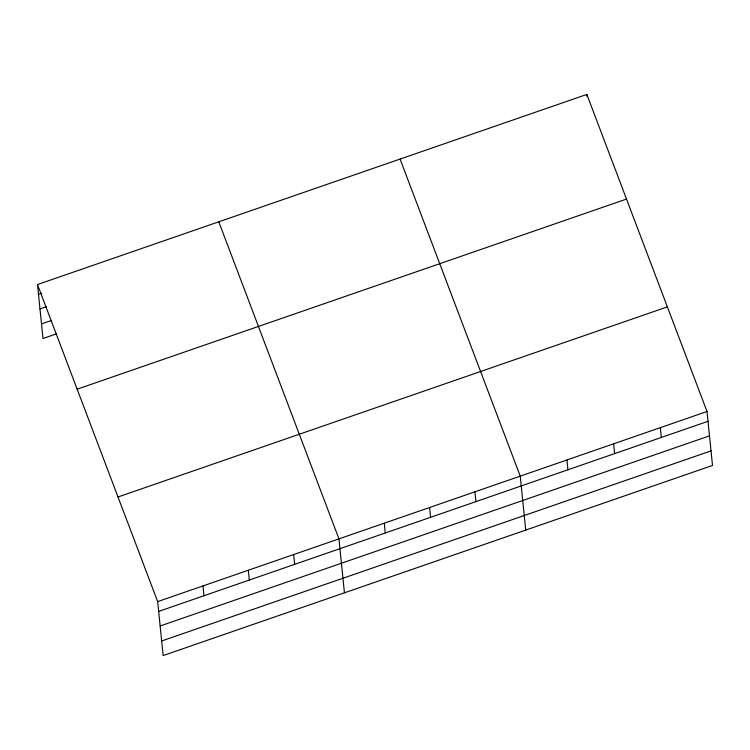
<?xml version="1.0" encoding="UTF-8"?>
<svg xmlns="http://www.w3.org/2000/svg" width="750" height="750" viewBox="0 0 750 750"><rect width="100%" height="100%" fill="white"/><g stroke="black" fill="none" stroke-linecap="round" stroke-linejoin="round"><path stroke-width="1.12" d="M37.5 284.55L586.856 94.434L707.016 411.497L712.5 465.45L163.144 655.566L157.669 601.613L37.5 284.55L42.984 338.503L56.241 333.909M38.494 294.347L41.812 293.194M39.975 308.916L46.603 306.619M41.503 323.925L51.45 320.484M77.156 389.184L626.512 199.069M118.012 496.978L667.369 306.872M157.669 601.613L707.016 411.497M158.663 611.409L708.019 421.294M160.144 625.978L709.491 435.863M161.662 640.988L711.019 450.881M400.078 159.075L520.237 476.137L525.722 530.091M218.784 221.812L338.953 538.875L344.428 592.828M660.328 427.659L661.322 437.456M586.856 94.434L587.072 96.619M613.631 443.822L614.625 453.609M566.934 459.975L567.928 469.772M474.919 491.822L475.912 501.619M429.6 507.506L430.594 517.303M384.272 523.191L385.266 532.987M293.634 554.559L294.628 564.356M248.306 570.244L249.3 580.041M202.988 585.928L203.981 595.725"/></g></svg>
